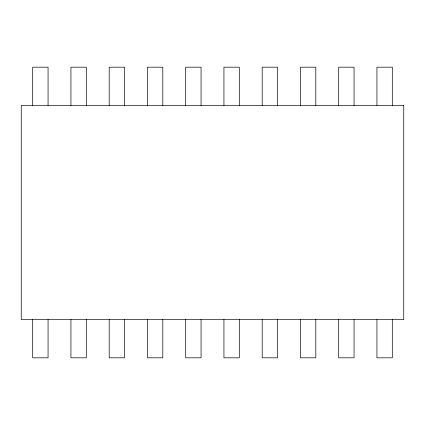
<?xml version="1.0" encoding="UTF-8"?>
<svg xmlns="http://www.w3.org/2000/svg" width="425" height="425" viewBox="0 0 425 425"><rect width="100%" height="100%" fill="white"/><g stroke="black" fill="none" stroke-linecap="round" stroke-linejoin="round"><path stroke-width="0.64" d="M392.307 105.432L392.307 67.182L376.943 67.182L376.943 105.432M392.307 319.568L392.307 357.818L376.943 357.818L376.943 319.568M354.057 105.432L354.057 67.182L338.693 67.182L338.693 105.432M354.057 319.568L354.057 357.818L338.693 357.818L338.693 319.568M315.807 105.432L315.807 67.182L300.443 67.182L300.443 105.432M315.807 319.568L315.807 357.818L300.443 357.818L300.443 319.568M277.557 105.432L277.557 67.182L262.193 67.182L262.193 105.432M277.557 319.568L277.557 357.818L262.193 357.818L262.193 319.568M239.307 105.432L239.307 67.182L223.943 67.182L223.943 105.432M239.307 319.568L239.307 357.818L223.943 357.818L223.943 319.568M201.057 105.432L201.057 67.182L185.693 67.182L185.693 105.432M201.057 319.568L201.057 357.818L185.693 357.818L185.693 319.568M162.807 105.432L162.807 67.182L147.443 67.182L147.443 105.432M162.807 319.568L162.807 357.818L147.443 357.818L147.443 319.568M124.557 105.432L124.557 67.182L109.193 67.182L109.193 105.432M124.557 319.568L124.557 357.818L109.193 357.818L109.193 319.568M86.307 105.432L86.307 67.182L70.943 67.182L70.943 105.432M86.307 319.568L86.307 357.818L70.943 357.818L70.943 319.568M48.057 105.432L48.057 67.182L32.693 67.182L32.693 105.432M48.057 319.568L48.057 357.818L32.693 357.818L32.693 319.568M403.75 105.432L21.25 105.432L21.25 319.568L403.75 319.568L403.75 105.432"/></g></svg>
